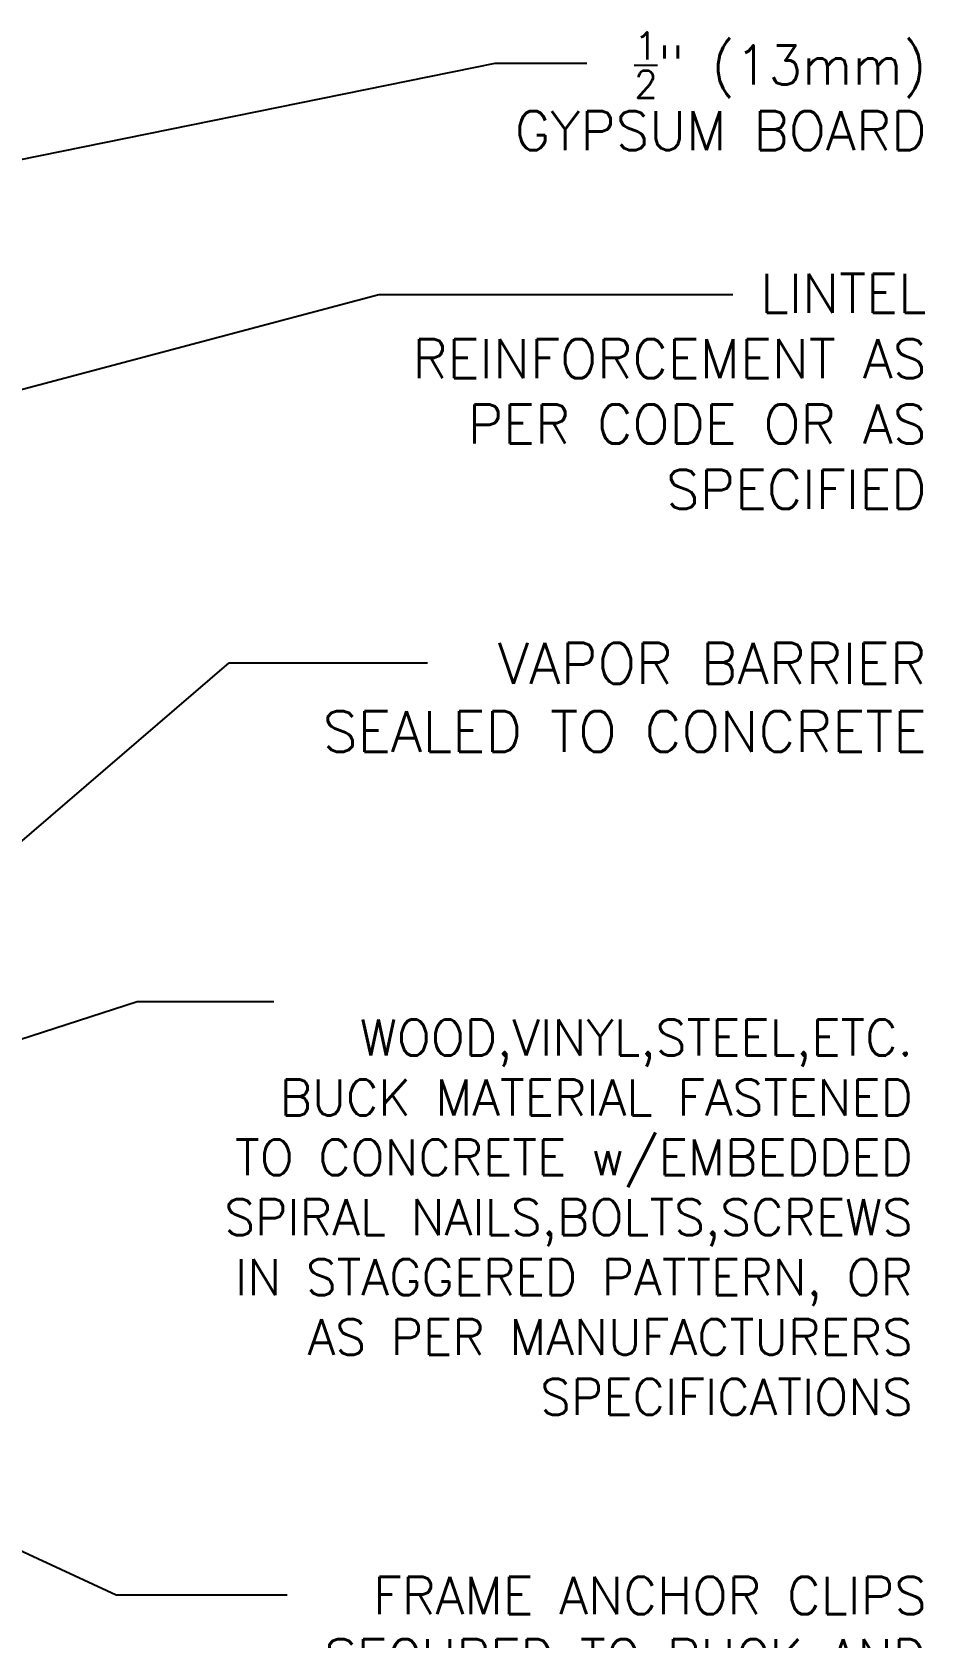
# Model space of a CAD drawing. Header units: inches. Extents: x 125.6 to 180.3, y 131.4 to 211.5.
# Drawn here: x 163.86 to 180.25, y 182.04 to 211.54 of the extents above; entities that cross this region are included whole.
import ezdxf

# ---------------------------------------------------------------- set-up
doc = ezdxf.new("R2010")
doc.units = ezdxf.units.IN
doc.header["$MEASUREMENT"] = 0
doc.layers.add('TEXT', color=4, linetype='Continuous')
doc.styles.add('DIM', font='romans.shx', dxfattribs={"width": 0.7})
doc.styles.add('ROMANS', font='romans.shx', dxfattribs={"height": 0.75})
doc.styles.get("Standard").update_dxf_attribs({"font": 'romans.shx', "height": 0.75})
doc.dimstyles.new('ext_12', dxfattribs={"dimscale": 12, "dimtxt": 0.09375, "dimasz": 0.09375, "dimexe": 0.09375, "dimexo": 0.0625, "dimgap": 0.0625, "dimtad": 1, "dimdec": 1, "dimzin": 3, "dimdsep": 46, "dimlunit": 4, "dimtxsty": 'DIM', "dimcen": 0.09, "dimdle": 0.09375, "dimclrt": 4, "dimadec": 0, "dimazin": 0, "dimtfac": 1, "dimtdec": 1, "dimtmove": 2, "dimatfit": 3, "dimfxl": 1, "dimfrac": 2, "dimtolj": 1, "dimtzin": 0, "dimarcsym": 0})

msp = doc.modelspace()

# ---------------------------------------------------------------- texts
at = {"layer": 'TEXT', "char_height": 0.72, "attachment_point": 6}
for s, insert, width in [('\\A1;{\\H0.7x;\\S1/2;}" (13mm) GYPSUM BOARD', (180.282, 210.459), 9.4757), ('LINTEL REINFORCEMENT AS PER CODE OR AS SPECIFIED', (180.282, 204.943), 11.67922), ('{\\H0.9167x;WOOD,VINYL,STEEL,ETC. BUCK MATERIAL FASTENED TO CONCRETE w/EMBEDDED SPIRAL NAILS,BOLTS,SCREWS IN STAGGERED PATTERN, OR AS PER MANUFACTURERS SPECIFICATIONS}', (180.032, 189.77), 14.07368)]:
    msp.add_mtext(s, dxfattribs=dict(at, insert=insert, width=width))
at = {"layer": 'TEXT', "char_height": 0.75, "attachment_point": 3, "style": 'ROMANS'}
for s, insert, width in [('VAPOR BARRIER SEALED TO CONCRETE', (180.282, 200.32), 12.57405), ('{\\H0.9167x;FRAME ANCHOR CLIPS SECURED TO BUCK AND FRAME AS SPECIFIED}', (180.282, 183.163), 13.8204)]:
    msp.add_mtext(s, dxfattribs=dict(at, insert=insert, width=width))

# ---------------------------------------------------------------- leaders
at = {"layer": 'TEXT'}
for points in [[(162.503, 208.971), (172.358, 210.971), (174.045, 210.971)], [(150.566, 201.495), (170.224, 206.72), (176.727, 206.72)], [(162.147, 195.372), (167.476, 199.957), (171.118, 199.957)], [(158.334, 191.313), (165.79, 193.736), (168.296, 193.736)], [(149.897, 189.998), (165.404, 182.831), (168.543, 182.831)]]:
    msp.add_leader(points, dimstyle='ext_12', override={"dimgap": 0.0625, "dimtad": 0}, dxfattribs=at)

doc.saveas('drawing.dxf')
